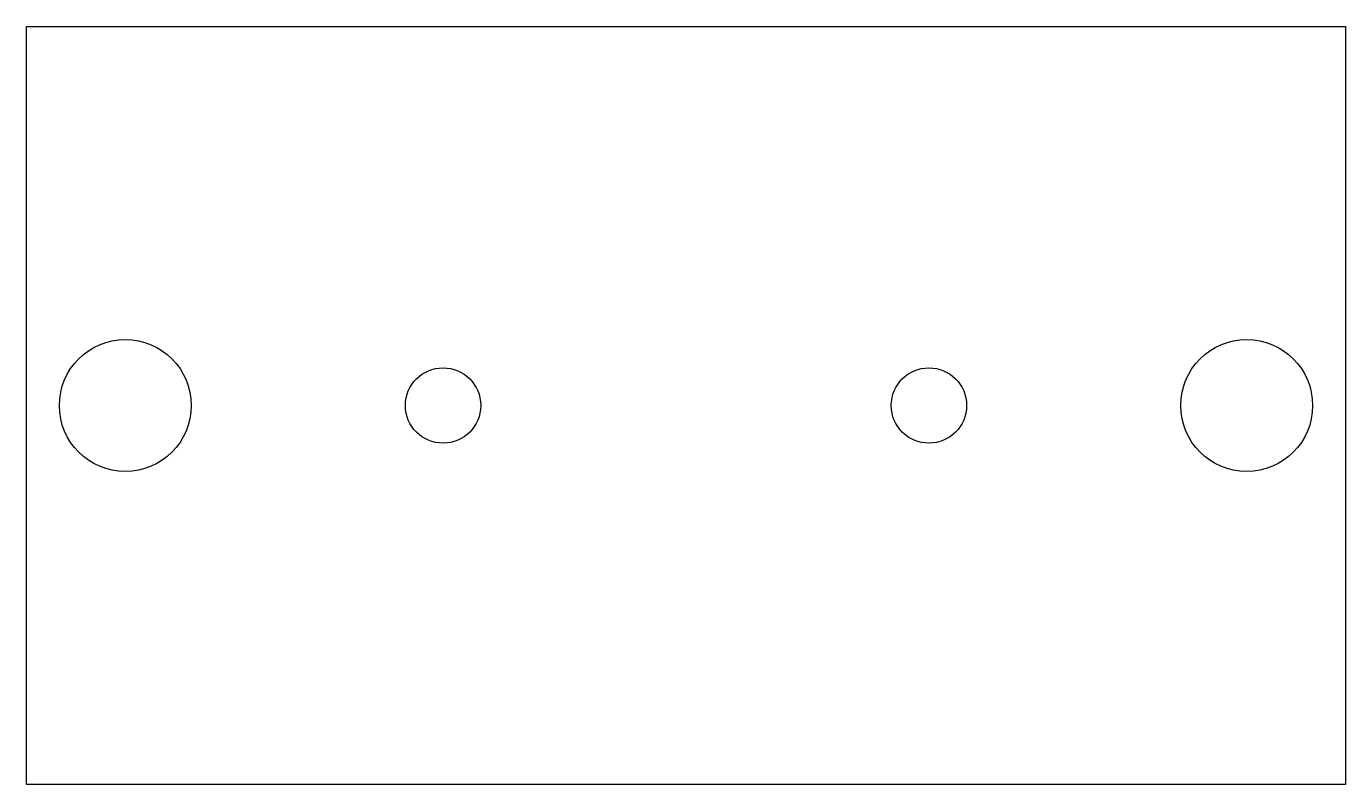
# Model space of a CAD drawing. Header units: millimetres. Extents: x -20 to 20, y -11.5 to 11.5.
import ezdxf

# ---------------------------------------------------------------- set-up
doc = ezdxf.new("R2010")
doc.units = ezdxf.units.MM

msp = doc.modelspace()

# ---------------------------------------------------------------- linework, layer by layer
at = {"color": 7, "linetype": 'Continuous', "lineweight": 25}
for p, q in [((-20, 11.5), (20, 11.5)), ((-20, -11.5), (-20, 11.5)), ((20, 11.5), (20, -11.5)), ((20, -11.5), (-20, -11.5))]:
    msp.add_line(p, q, dxfattribs=at)
for centre, radius in [((-17, 0), 2), ((17, 0), 2), ((-7.366, 0), 1.143), ((7.366, 0), 1.143)]:
    msp.add_circle(centre, radius, dxfattribs=at)

doc.saveas('drawing.dxf')
